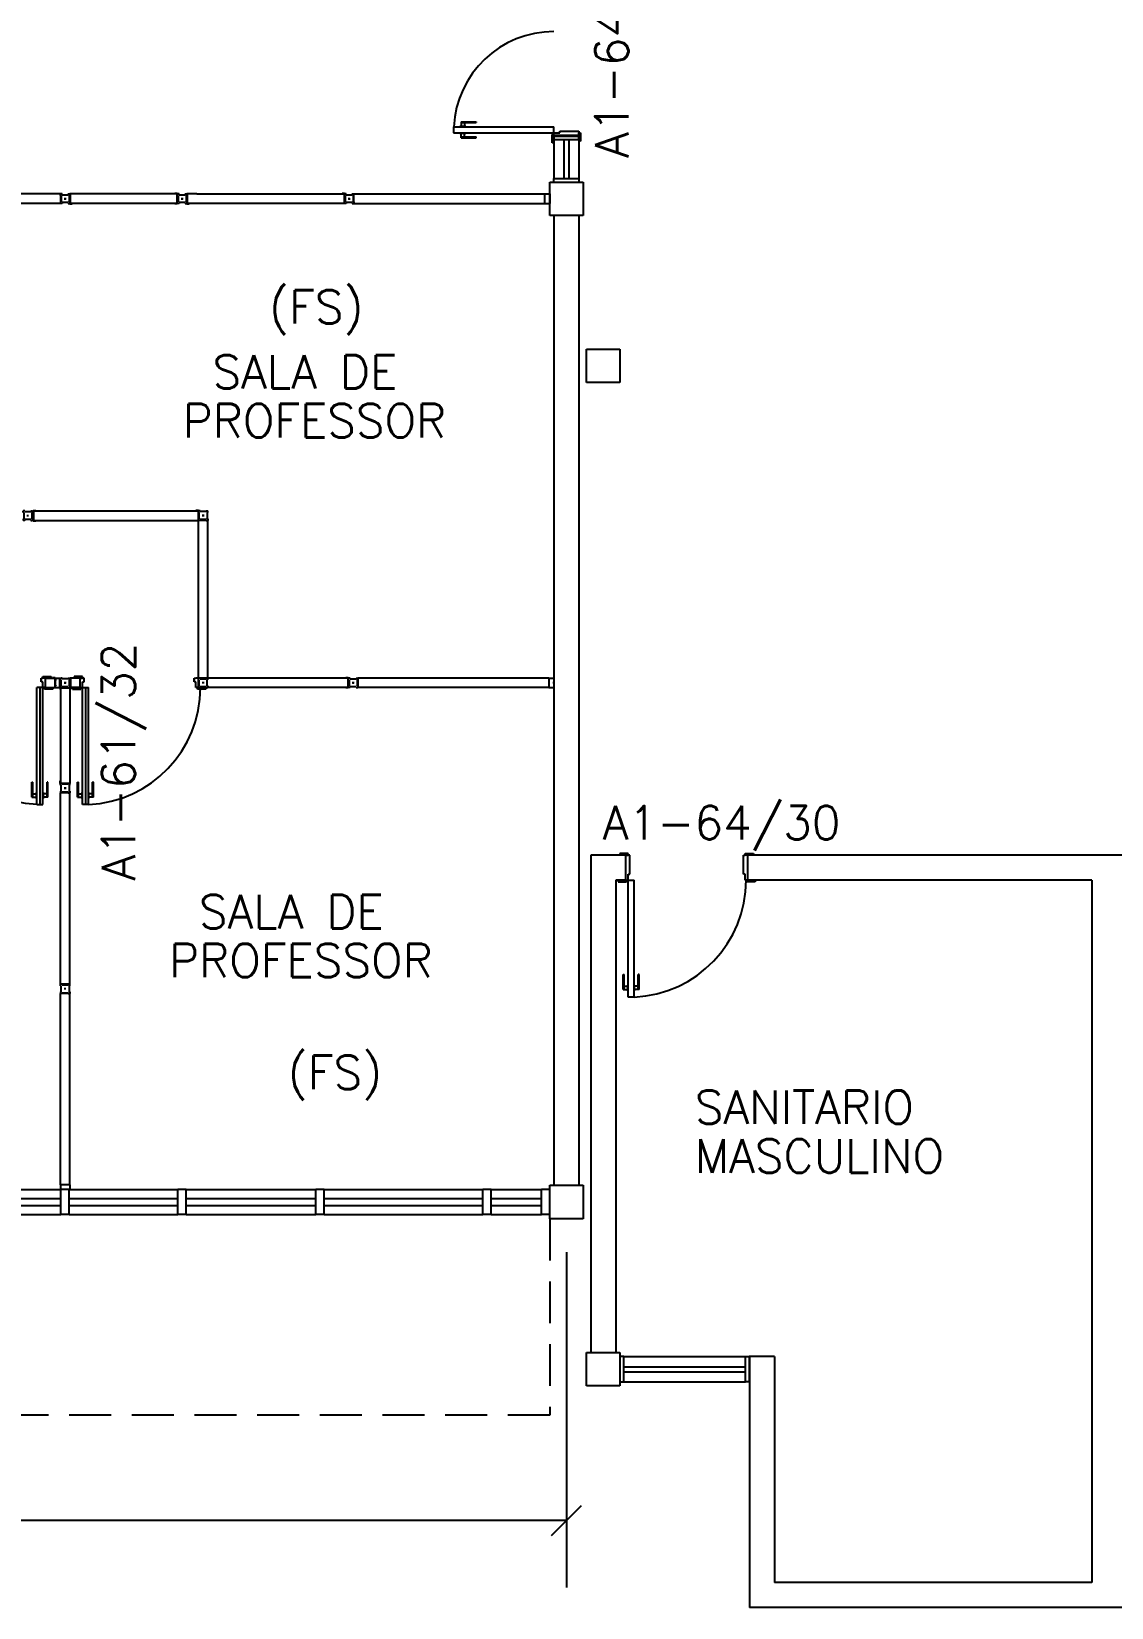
# Model space of a CAD drawing. Header units: millimetres. Extents: x 4436 to 4619, y 1272 to 1428.
# Drawn here: x 4495.82 to 4502.29, y 1297.37 to 1306.8 of the extents above; entities that cross this region are included whole.
import ezdxf

# ---------------------------------------------------------------- set-up
doc = ezdxf.new("R2010")
doc.units = ezdxf.units.MM
doc.linetypes.add('HIDDEN', pattern=[0.375, 0.25, -0.125])
for name, color, linetype in [('ALV', 2, 'Continuous'), ('DIV', 2, 'Continuous'), ('DIV2', 2, 'Continuous'), ('DIVC', 2, 'Continuous'), ('ENDEREÇO', 2, 'Continuous'), ('ESTR', 3, 'Continuous'), ('JANELA', 1, 'Continuous'), ('MACANETA', 2, 'Continuous'), ('MARCO', 2, 'Continuous'), ('PORTA', 2, 'Continuous'), ('PROJ', 1, 'HIDDEN'), ('TEXTO', 2, 'Continuous'), ('TXT CENTRO DE CUSTO', 2, 'Continuous')]:
    doc.layers.add(name, color=color, linetype=linetype)
doc.styles.add('1-200', font='simplex.shx', dxfattribs={"height": 0.4})
doc.styles.add('UNB1-100', font='simplex.shx', dxfattribs={"height": 0.2})
doc.dimstyles.new('1-200', dxfattribs={"dimtxt": 0.4, "dimasz": 0.18, "dimexe": 0.4, "dimexo": 0.2, "dimgap": 0.09, "dimtad": 1, "dimdec": 4, "dimzin": 0, "dimdsep": 46, "dimtxsty": '1-200', "dimblk": 'OBLIQUE', "dimcen": 0.09, "dimclrd": 1, "dimclre": 1, "dimclrt": 256, "dimadec": 0, "dimazin": 0, "dimtfac": 1, "dimtdec": 4, "dimtix": 1, "dimtofl": 0, "dimtmove": 0, "dimatfit": 3, "dimldrblk": 'OBLIQUE', "dimfxl": 0.18, "dimtolj": 1, "dimtzin": 0, "dimarcsym": 0})

# ---------------------------------------------------------------- blocks, each defined once
blk = doc.blocks.new('DOOR70')
at = {"layer": 'MACANETA', "color": 1}
for p, q in [((-0.015, -0.565), (-0.01, -0.565)), ((-0.015, -0.655), (-0.015, -0.565)), ((-0.01, -0.655), (-0.01, -0.565)), ((0.08, -0.565), (0.075, -0.565)), ((0.075, -0.655), (0.075, -0.565)), ((0.08, -0.655), (0.08, -0.565)), ((-0.015, -0.655), (0.012, -0.655)), ((-0.01, -0.635), (0.012, -0.635)), ((0.012, -0.6625), (0.012, -0.6275)), ((0.012, -0.6275), (0.015, -0.6275)), ((0.053, -0.6275), (0.05, -0.6275)), ((0.053, -0.6625), (0.053, -0.6275)), ((0.075, -0.635), (0.053, -0.635)), ((0.08, -0.655), (0.053, -0.655)), ((0.012, -0.6625), (0.015, -0.6625)), ((0.053, -0.6625), (0.05, -0.6625))]:
    blk.add_line(p, q, dxfattribs=at)
at = {"layer": 'PORTA'}
for p, q in [((0.015, -0.7), (0.015, 0)), ((0.015, 0), (0.05, 0)), ((0.05, -0.7), (0.05, 0)), ((0.05, -0.7), (0.015, -0.7))]:
    blk.add_line(p, q, dxfattribs=at)
at = {"layer": 'PORTA', "color": 1}
blk.add_arc((0.02, 0), 0.7, 272.4563, 0, dxfattribs=at)
blk = doc.blocks.new('DIV12')
for p, q in [((-0.0051, 0), (0.0051, 0)), ((0, -0.0051), (0, 0.0051)), ((0.0285, 0.0285), (1.1715, 0.0285)), ((0.0285, -0.0285), (0.0285, 0.0285)), ((1.1715, -0.0285), (1.1715, 0.0285)), ((1.1949, 0), (1.2051, 0)), ((1.2, -0.0051), (1.2, 0.0051)), ((0.0285, -0.0285), (1.1715, -0.0285))]:
    blk.add_line(p, q)
blk = doc.blocks.new('IMTT')
for p, q in [((-0.0049, 0), (0.0049, 0)), ((0.0285, 0.0285), (0, 0.0285)), ((0, -0.0285), (0, 0.0285)), ((0.0285, -0.0285), (0, -0.0285))]:
    blk.add_line(p, q)
blk = doc.blocks.new('MTT')
for p, q in [((-0.0285, 0.0185), (-0.0285, 0.0285)), ((-0.0185, 0.0285), (-0.0285, 0.0285)), ((-0.0235, 0.0185), (-0.0285, 0.0185)), ((-0.0235, 0.0185), (-0.0235, -0.0185)), ((-0.0185, 0.0235), (-0.0185, 0.0285)), ((-0.0185, 0.0235), (0.0185, 0.0235)), ((-0.0049, 0), (0.0049, 0)), ((0, -0.0049), (0, 0.0049)), ((0.0185, 0.0235), (0.0185, 0.0285)), ((0.0185, 0.0285), (0.0285, 0.0285)), ((0.0235, 0.0185), (0.0285, 0.0185)), ((0.0235, 0.0185), (0.0235, -0.0185)), ((0.0285, 0.0185), (0.0285, 0.0285)), ((-0.0285, -0.0185), (-0.0235, -0.0185)), ((-0.0285, -0.0185), (-0.0285, -0.0285)), ((-0.0185, -0.0285), (-0.0285, -0.0285)), ((0.0185, -0.0235), (-0.0185, -0.0235)), ((-0.0185, -0.0235), (-0.0185, -0.0285)), ((0.0185, -0.0235), (0.0185, -0.0285)), ((0.0185, -0.0285), (0.0285, -0.0285)), ((0.0285, -0.0185), (0.0235, -0.0185)), ((0.0285, -0.0185), (0.0285, -0.0285))]:
    blk.add_line(p, q)
blk = doc.blocks.new('DIV10')
for p, q in [((-0.0051, 0), (0.0051, 0)), ((0, -0.0051), (0, 0.0051)), ((0.0285, 0.0285), (0.9715, 0.0285)), ((0.0285, -0.0285), (0.0285, 0.0285)), ((0.9715, -0.0285), (0.9715, 0.0285)), ((0.9949, 0), (1.0051, 0)), ((1, -0.0051), (1, 0.0051)), ((0.0285, -0.0285), (0.9715, -0.0285))]:
    blk.add_line(p, q)
blk = doc.blocks.new('DOOR-60')
at = {"layer": 'MACANETA', "color": 1}
for p, q in [((-0.08, -0.555), (-0.08, -0.465)), ((-0.08, -0.465), (-0.075, -0.465)), ((-0.075, -0.555), (-0.075, -0.465)), ((0.01, -0.555), (0.01, -0.465)), ((0.015, -0.465), (0.01, -0.465)), ((0.015, -0.555), (0.015, -0.465)), ((-0.08, -0.555), (-0.053, -0.555)), ((-0.075, -0.535), (-0.053, -0.535)), ((-0.053, -0.5275), (-0.05, -0.5275)), ((-0.053, -0.5625), (-0.053, -0.5275)), ((-0.053, -0.5625), (-0.05, -0.5625)), ((-0.012, -0.5275), (-0.015, -0.5275)), ((-0.012, -0.5625), (-0.015, -0.5625)), ((-0.012, -0.5625), (-0.012, -0.5275)), ((0.01, -0.535), (-0.012, -0.535)), ((0.015, -0.555), (-0.012, -0.555))]:
    blk.add_line(p, q, dxfattribs=at)
at = {"layer": 'PORTA'}
for p, q in [((-0.05, -0.6), (-0.05, 0)), ((-0.015, 0), (-0.05, 0)), ((-0.015, -0.6), (-0.015, 0)), ((-0.05, -0.6), (-0.015, -0.6))]:
    blk.add_line(p, q, dxfattribs=at)
at = {"layer": 'PORTA', "color": 1}
blk.add_arc((-0.02, 0), 0.6, 180, 267.13401, dxfattribs=at)
blk = doc.blocks.new('DIV6')
for p, q in [((0.0051, 0), (-0.0051, 0)), ((0, 0.0051), (0, -0.0051)), ((0.5715, 0.0285), (0.0285, 0.0285)), ((0.0285, 0.0285), (0.0285, -0.0285)), ((0.5715, 0.0285), (0.5715, -0.0285)), ((0.5949, 0), (0.6051, 0)), ((0.6, 0.0051), (0.6, -0.0051)), ((0.5715, -0.0285), (0.0285, -0.0285))]:
    blk.add_line(p, q)
blk = doc.blocks.new('_Oblique')
at = {"color": 0, "linetype": 'ByBlock', "lineweight": -2}
blk.add_line((-0.5, -0.5), (0.5, 0.5), dxfattribs=at)
blk = doc.blocks.new('*D65')
at = {"layer": 'DEFPOINTS', "color": 0, "transparency": 16777216}
for p in [(4490.0494, 1299.6984), (4499.0244, 1299.6984), (4490.0494, 1297.8937)]:
    blk.add_point(p, dxfattribs=at)
at = {"layer": 'TXT CENTRO DE CUSTO', "color": 1, "lineweight": -2, "transparency": 16777216}
for p, q in [((4490.0494, 1299.4984), (4490.0494, 1297.4937)), ((4499.0244, 1299.4984), (4499.0244, 1297.4937)), ((4499.0244, 1297.8937), (4490.0494, 1297.8937))]:
    blk.add_line(p, q, dxfattribs=at)
at = {"layer": 'TXT CENTRO DE CUSTO', "color": 1, "lineweight": -2, "transparency": 16777216, "xscale": 0.18, "yscale": 0.18, "zscale": 0.18, "rotation": 180}
blk.add_blockref('_Oblique', (4490.0494, 1297.8937), dxfattribs=at)
at = {"layer": 'TXT CENTRO DE CUSTO', "color": 1, "lineweight": -2, "transparency": 16777216, "xscale": 0.18, "yscale": 0.18, "zscale": 0.18}
blk.add_blockref('_Oblique', (4499.0244, 1297.8937), dxfattribs=at)
at = {"layer": 'TXT CENTRO DE CUSTO', "transparency": 16777216, "insert": (4494.5369, 1298.1837), "char_height": 0.4, "attachment_point": 5, "style": '1-200'}
blk.add_mtext('\\A1;FS', dxfattribs=at)

msp = doc.modelspace()

# ---------------------------------------------------------------- linework, layer by layer
at = {"layer": 'ALV'}
for p, q in [((4498.94941, 1306.17844), (4499.09941, 1306.17844)), ((4498.94941, 1306.17345), (4498.94941, 1306.17844)), ((4498.94941, 1306.17345), (4499.09941, 1306.17345)), ((4499.09941, 1306.17345), (4499.09941, 1306.17844)), ((4498.94941, 1305.69845), (4498.94941, 1299.89845)), ((4499.09941, 1305.69845), (4499.09941, 1299.89845)), ((4499.16941, 1301.87345), (4499.16941, 1298.89845)), ((4499.37941, 1301.87345), (4499.16941, 1301.87345)), ((4499.37941, 1301.72345), (4499.37941, 1301.87345)), ((4504.37941, 1301.87345), (4500.10941, 1301.87345)), ((4500.10941, 1301.72345), (4500.10941, 1301.87345)), ((4499.31941, 1301.72345), (4499.31941, 1298.89845)), ((4499.37941, 1301.72345), (4499.31941, 1301.72345)), ((4502.16941, 1301.72345), (4500.10941, 1301.72345)), ((4502.16941, 1301.72345), (4502.16941, 1297.52345)), ((4495.99941, 1299.72345), (4495.99941, 1299.87345)), ((4496.04941, 1299.87345), (4495.99941, 1299.87345)), ((4496.04941, 1299.72345), (4496.04941, 1299.87345)), ((4496.74941, 1299.87345), (4496.69941, 1299.87345)), ((4496.69941, 1299.72345), (4496.69941, 1299.87345)), ((4496.74941, 1299.72345), (4496.74941, 1299.87345)), ((4497.52441, 1299.72345), (4497.52441, 1299.87345)), ((4497.57441, 1299.87345), (4497.52441, 1299.87345)), ((4497.57441, 1299.72345), (4497.57441, 1299.87345)), ((4498.57441, 1299.87345), (4498.52441, 1299.87345)), ((4498.52441, 1299.72345), (4498.52441, 1299.87345)), ((4498.57441, 1299.72345), (4498.57441, 1299.87345)), ((4498.92441, 1299.87345), (4498.87441, 1299.87345)), ((4498.87441, 1299.72345), (4498.87441, 1299.87345)), ((4498.92441, 1299.72345), (4498.92441, 1299.87345)), ((4496.04941, 1299.72345), (4495.99941, 1299.72345)), ((4496.74941, 1299.72345), (4496.69941, 1299.72345)), ((4497.57441, 1299.72345), (4497.52441, 1299.72345)), ((4498.57441, 1299.72345), (4498.52441, 1299.72345)), ((4498.92441, 1299.72345), (4498.87441, 1299.72345)), ((4499.34691, 1298.87345), (4499.34441, 1298.87345)), ((4499.34691, 1298.72345), (4499.34691, 1298.87345)), ((4500.11691, 1298.87345), (4500.11691, 1298.72345)), ((4500.26941, 1298.87345), (4500.11691, 1298.87345)), ((4500.11941, 1298.87345), (4500.11941, 1297.37345)), ((4500.26941, 1298.87345), (4500.26941, 1297.52345)), ((4499.34691, 1298.72345), (4499.34441, 1298.72345)), ((4500.11941, 1298.72345), (4500.11691, 1298.72345)), ((4502.16941, 1297.52345), (4500.26941, 1297.52345)), ((4504.36941, 1297.37345), (4500.11941, 1297.37345))]:
    msp.add_line(p, q, dxfattribs=at)
at = {"layer": 'DIV'}
for p, q in [((4495.87354, 1302.87495), (4495.87354, 1302.17494)), ((4496.14647, 1302.87495), (4496.14647, 1302.17494))]:
    msp.add_line(p, q, dxfattribs=at)
at = {"layer": 'DIV2'}
for p, q in [((4496.02951, 1305.79845), (4496.01931, 1305.79845)), ((4496.02441, 1305.80355), (4496.02441, 1305.79335)), ((4496.04791, 1305.81495), (4496.04791, 1305.81695)), ((4496.04791, 1305.81695), (4496.05291, 1305.81695)), ((4496.04791, 1305.81495), (4496.05291, 1305.81495)), ((4496.04791, 1305.77995), (4496.04791, 1305.78195)), ((4496.04791, 1305.78195), (4496.05291, 1305.78195)), ((4496.04791, 1305.77995), (4496.05291, 1305.77995)), ((4496.05291, 1305.82895), (4496.05291, 1305.81695)), ((4496.05291, 1305.82895), (4496.0673, 1305.82895)), ((4496.05291, 1305.81495), (4496.05291, 1305.78195)), ((4496.05291, 1305.77995), (4496.05291, 1305.76795)), ((4496.05291, 1305.76795), (4496.0673, 1305.76795)), ((4496.69391, 1305.82695), (4496.05491, 1305.82695)), ((4496.05491, 1305.82695), (4496.05491, 1305.76995)), ((4496.69391, 1305.76995), (4496.05491, 1305.76995)), ((4496.0673, 1305.82695), (4496.0673, 1305.82895)), ((4496.0673, 1305.76795), (4496.0673, 1305.76995)), ((4496.68153, 1305.82695), (4496.68153, 1305.82895)), ((4496.69591, 1305.82895), (4496.68153, 1305.82895)), ((4496.68153, 1305.76795), (4496.68153, 1305.76995)), ((4496.69591, 1305.76795), (4496.68153, 1305.76795)), ((4496.69391, 1305.82695), (4496.69391, 1305.76995)), ((4496.69591, 1305.82895), (4496.69591, 1305.81695)), ((4496.70091, 1305.81695), (4496.69591, 1305.81695)), ((4496.69591, 1305.81495), (4496.69591, 1305.78195)), ((4496.70091, 1305.81495), (4496.69591, 1305.81495)), ((4496.70091, 1305.78195), (4496.69591, 1305.78195)), ((4496.69591, 1305.77995), (4496.69591, 1305.76795)), ((4496.70091, 1305.77995), (4496.69591, 1305.77995)), ((4496.70091, 1305.81495), (4496.70091, 1305.81695)), ((4496.70091, 1305.77995), (4496.70091, 1305.78195)), ((4496.72951, 1305.79845), (4496.71931, 1305.79845)), ((4496.72441, 1305.80355), (4496.72441, 1305.79335)), ((4496.74791, 1305.81695), (4496.75291, 1305.81695)), ((4496.74791, 1305.81495), (4496.74791, 1305.81695)), ((4496.75291, 1305.82895), (4496.7673, 1305.82895)), ((4496.75291, 1305.82895), (4496.75291, 1305.81695)), ((4496.75291, 1305.76795), (4496.75291, 1305.76995)), ((4496.75291, 1305.76795), (4496.7673, 1305.76795)), ((4496.81191, 1305.82695), (4496.75491, 1305.82695)), ((4496.75491, 1305.82695), (4496.75491, 1305.76995)), ((4497.54191, 1305.76995), (4496.75491, 1305.76995)), ((4496.7673, 1305.82695), (4496.7673, 1305.82895)), ((4496.7673, 1305.76795), (4496.7673, 1305.76995)), ((4496.81191, 1305.82695), (4497.69391, 1305.82695)), ((4497.69391, 1305.76995), (4497.54191, 1305.76995)), ((4497.69591, 1305.82895), (4497.68153, 1305.82895)), ((4497.68153, 1305.82695), (4497.68153, 1305.82895)), ((4497.69391, 1305.82695), (4497.69391, 1305.76995)), ((4497.69591, 1305.82895), (4497.69591, 1305.81695)), ((4497.70091, 1305.81695), (4497.69591, 1305.81695)), ((4497.70091, 1305.81495), (4497.69591, 1305.81495)), ((4497.69591, 1305.81495), (4497.69591, 1305.78195)), ((4497.70091, 1305.78195), (4497.69591, 1305.78195)), ((4497.70091, 1305.77995), (4497.69591, 1305.77995)), ((4497.69591, 1305.77995), (4497.69591, 1305.76795)), ((4497.70091, 1305.81495), (4497.70091, 1305.81695)), ((4497.70091, 1305.77995), (4497.70091, 1305.78195)), ((4495.82896, 1303.91997), (4495.82896, 1303.92197)), ((4495.82896, 1303.92197), (4495.83396, 1303.92197)), ((4495.82896, 1303.91997), (4495.83396, 1303.91997)), ((4495.82896, 1303.88497), (4495.82896, 1303.88697)), ((4495.82896, 1303.88697), (4495.83396, 1303.88697)), ((4495.82896, 1303.88497), (4495.83396, 1303.88497)), ((4495.83396, 1303.93397), (4495.84834, 1303.93397)), ((4495.83396, 1303.93397), (4495.83396, 1303.92197)), ((4495.83396, 1303.91997), (4495.83396, 1303.88697)), ((4495.83396, 1303.88497), (4495.83396, 1303.87297)), ((4495.83396, 1303.87297), (4495.84834, 1303.87297)), ((4495.83596, 1303.93197), (4496.81996, 1303.93197)), ((4495.83596, 1303.93197), (4495.83596, 1303.87497)), ((4495.83596, 1303.87497), (4496.81996, 1303.87497)), ((4495.84834, 1303.93197), (4495.84834, 1303.93397)), ((4495.84834, 1303.87297), (4495.84834, 1303.87497)), ((4496.80758, 1303.93197), (4496.80758, 1303.93397)), ((4496.82196, 1303.93397), (4496.80758, 1303.93397)), ((4496.80758, 1303.87297), (4496.80758, 1303.87497)), ((4496.82196, 1303.87297), (4496.80758, 1303.87297)), ((4496.81996, 1303.93197), (4496.81996, 1303.87497)), ((4496.82196, 1303.93397), (4496.82196, 1303.92197)), ((4496.82696, 1303.92197), (4496.82196, 1303.92197)), ((4496.82196, 1303.91997), (4496.82196, 1303.88697)), ((4496.82696, 1303.91997), (4496.82196, 1303.91997)), ((4496.82696, 1303.88697), (4496.82196, 1303.88697)), ((4496.82196, 1303.88497), (4496.82196, 1303.87297)), ((4496.82696, 1303.88497), (4496.82196, 1303.88497)), ((4496.82696, 1303.91997), (4496.82696, 1303.92197)), ((4496.82696, 1303.88497), (4496.82696, 1303.88697)), ((4496.84536, 1303.90347), (4496.85556, 1303.90347)), ((4496.85046, 1303.90857), (4496.85046, 1303.89837)), ((4495.88104, 1302.93195), (4495.89104, 1302.93195)), ((4495.88104, 1302.90995), (4495.88104, 1302.93195)), ((4495.89104, 1302.94195), (4495.94104, 1302.94195)), ((4495.89104, 1302.93195), (4495.89104, 1302.94195)), ((4495.90604, 1302.93195), (4495.89104, 1302.93195)), ((4495.90604, 1302.93195), (4495.96304, 1302.93195)), ((4495.90604, 1302.87495), (4495.90604, 1302.93195)), ((4495.94104, 1302.94195), (4495.94104, 1302.93195)), ((4495.95066, 1302.93195), (4495.95066, 1302.93395)), ((4495.96504, 1302.93395), (4495.95066, 1302.93395)), ((4495.96304, 1302.93195), (4495.96304, 1302.87495)), ((4495.96504, 1302.93395), (4495.96504, 1302.92195)), ((4495.97004, 1302.92195), (4495.96504, 1302.92195)), ((4495.96504, 1302.91995), (4495.96504, 1302.88695)), ((4495.97004, 1302.91995), (4495.96504, 1302.91995)), ((4495.97004, 1302.91995), (4495.97004, 1302.92195)), ((4496.04997, 1302.92195), (4496.05497, 1302.92195)), ((4496.04997, 1302.91995), (4496.04997, 1302.92195)), ((4496.04997, 1302.91995), (4496.05497, 1302.91995)), ((4496.05497, 1302.93395), (4496.06935, 1302.93395)), ((4496.05497, 1302.93395), (4496.05497, 1302.92195)), ((4496.05497, 1302.91995), (4496.05497, 1302.88695)), ((4496.11397, 1302.93195), (4496.05697, 1302.93195)), ((4496.05697, 1302.93195), (4496.05697, 1302.87495)), ((4496.06935, 1302.93195), (4496.06935, 1302.93395)), ((4496.07897, 1302.94195), (4496.07897, 1302.93195)), ((4496.12897, 1302.94195), (4496.07897, 1302.94195)), ((4496.11397, 1302.93195), (4496.12897, 1302.93195)), ((4496.11397, 1302.87495), (4496.11397, 1302.93195)), ((4496.12897, 1302.93195), (4496.12897, 1302.94195)), ((4496.13897, 1302.93195), (4496.12897, 1302.93195)), ((4496.13897, 1302.90995), (4496.13897, 1302.93195)), ((4496.7972, 1302.93195), (4496.8072, 1302.93195)), ((4496.7972, 1302.90995), (4496.7972, 1302.93195)), ((4496.8222, 1302.93195), (4496.8072, 1302.93195)), ((4497.71713, 1302.93195), (4496.8222, 1302.93195)), ((4496.8222, 1302.87495), (4496.8222, 1302.93195)), ((4497.71913, 1302.93395), (4497.70475, 1302.93395)), ((4497.70475, 1302.93195), (4497.70475, 1302.93395)), ((4497.71713, 1302.93195), (4497.71713, 1302.87495)), ((4497.71913, 1302.93395), (4497.71913, 1302.92195)), ((4497.72413, 1302.92195), (4497.71913, 1302.92195)), ((4497.72413, 1302.91995), (4497.71913, 1302.91995)), ((4497.71913, 1302.91995), (4497.71913, 1302.88695)), ((4497.72413, 1302.91995), (4497.72413, 1302.92195)), ((4495.89104, 1302.90995), (4495.88104, 1302.90995)), ((4495.89104, 1302.87495), (4495.89104, 1302.90995)), ((4495.90104, 1302.87495), (4495.89104, 1302.87495)), ((4495.90604, 1302.87495), (4495.90104, 1302.87495)), ((4495.90104, 1302.86495), (4495.90104, 1302.87495)), ((4495.95104, 1302.86495), (4495.90104, 1302.86495)), ((4495.90604, 1302.87495), (4495.96304, 1302.87495)), ((4495.95066, 1302.87295), (4495.95066, 1302.87495)), ((4495.96504, 1302.87295), (4495.95066, 1302.87295)), ((4495.95104, 1302.87495), (4495.95104, 1302.86495)), ((4495.97004, 1302.88695), (4495.96504, 1302.88695)), ((4495.96504, 1302.88495), (4495.96504, 1302.87295)), ((4495.97004, 1302.88495), (4495.96504, 1302.88495)), ((4495.97004, 1302.88495), (4495.97004, 1302.88695)), ((4495.99391, 1302.87489), (4496.00591, 1302.87489)), ((4495.99391, 1302.87489), (4495.99391, 1302.86251)), ((4495.99591, 1302.86251), (4495.99391, 1302.86251)), ((4495.99591, 1302.87289), (4495.99591, 1302.30395)), ((4495.99591, 1302.87289), (4496.05291, 1302.87289)), ((4496.00791, 1302.87989), (4496.00591, 1302.87989)), ((4496.00591, 1302.87989), (4496.00591, 1302.87489)), ((4496.00791, 1302.87989), (4496.00791, 1302.87489)), ((4496.00791, 1302.87489), (4496.04091, 1302.87489)), ((4496.01931, 1302.90339), (4496.02951, 1302.90339)), ((4496.02441, 1302.89829), (4496.02441, 1302.90849)), ((4496.0332, 1302.87489), (4496.05491, 1302.87489)), ((4496.04291, 1302.87989), (4496.04091, 1302.87989)), ((4496.04091, 1302.87989), (4496.04091, 1302.87489)), ((4496.04291, 1302.87989), (4496.04291, 1302.87489)), ((4496.04997, 1302.88695), (4496.05497, 1302.88695)), ((4496.04997, 1302.88495), (4496.04997, 1302.88695)), ((4496.04997, 1302.88495), (4496.05497, 1302.88495)), ((4496.05291, 1302.87289), (4496.05291, 1302.30395)), ((4496.05491, 1302.86251), (4496.05291, 1302.86251)), ((4496.05491, 1302.87489), (4496.05491, 1302.86251)), ((4496.05497, 1302.88495), (4496.05497, 1302.87295)), ((4496.05559, 1302.87295), (4496.06759, 1302.87295)), ((4496.11397, 1302.87495), (4496.05697, 1302.87495)), ((4496.06759, 1302.87295), (4496.06759, 1302.87495)), ((4496.06897, 1302.87495), (4496.06897, 1302.86495)), ((4496.06897, 1302.86495), (4496.11897, 1302.86495)), ((4496.11397, 1302.87495), (4496.11897, 1302.87495)), ((4496.11897, 1302.87495), (4496.12897, 1302.87495)), ((4496.11897, 1302.86495), (4496.11897, 1302.87495)), ((4496.12897, 1302.90995), (4496.13897, 1302.90995)), ((4496.12897, 1302.87495), (4496.12897, 1302.90995)), ((4496.8072, 1302.90995), (4496.7972, 1302.90995)), ((4496.8072, 1302.87495), (4496.8072, 1302.90995)), ((4496.8172, 1302.87495), (4496.8072, 1302.87495)), ((4496.8222, 1302.87495), (4496.8172, 1302.87495)), ((4496.8172, 1302.86495), (4496.8172, 1302.87495)), ((4496.8672, 1302.86495), (4496.8172, 1302.86495)), ((4497.71713, 1302.87495), (4496.8222, 1302.87495)), ((4496.8672, 1302.87495), (4496.8672, 1302.86495)), ((4497.70475, 1302.87295), (4497.70475, 1302.87495)), ((4497.71913, 1302.87295), (4497.70475, 1302.87295)), ((4497.72413, 1302.88695), (4497.71913, 1302.88695)), ((4497.72413, 1302.88495), (4497.71913, 1302.88495)), ((4497.71913, 1302.88495), (4497.71913, 1302.87295)), ((4497.72413, 1302.88495), (4497.72413, 1302.88695)), ((4497.75273, 1302.90345), (4497.74253, 1302.90345)), ((4497.74763, 1302.90855), (4497.74763, 1302.89835)), ((4495.99391, 1302.30195), (4495.99391, 1302.31633)), ((4495.99591, 1302.31633), (4495.99391, 1302.31633)), ((4495.99391, 1302.30195), (4496.00591, 1302.30195)), ((4495.99591, 1302.30395), (4496.05291, 1302.30395)), ((4496.00591, 1302.29695), (4496.00591, 1302.30195)), ((4496.00791, 1302.29695), (4496.00591, 1302.29695)), ((4496.00791, 1302.29695), (4496.00791, 1302.30195)), ((4496.00791, 1302.30195), (4496.04091, 1302.30195)), ((4496.01931, 1302.27345), (4496.02951, 1302.27345)), ((4496.02441, 1302.27855), (4496.02441, 1302.26835)), ((4496.04091, 1302.29695), (4496.04091, 1302.30195)), ((4496.04291, 1302.29695), (4496.04091, 1302.29695)), ((4496.04291, 1302.29695), (4496.04291, 1302.30195)), ((4496.04291, 1302.30195), (4496.05491, 1302.30195)), ((4496.05491, 1302.31633), (4496.05291, 1302.31633)), ((4496.05491, 1302.30195), (4496.05491, 1302.31633))]:
    msp.add_line(p, q, dxfattribs=at)
at = {"layer": 'ESTR'}
for p, q in [((4498.92441, 1305.89845), (4499.12441, 1305.89845)), ((4498.92441, 1305.69845), (4498.92441, 1305.89845)), ((4499.12441, 1305.89845), (4499.12441, 1305.69845)), ((4499.12441, 1305.69845), (4498.92441, 1305.69845)), ((4499.14441, 1304.89845), (4499.34441, 1304.89845)), ((4499.14441, 1304.69845), (4499.14441, 1304.89845)), ((4499.34441, 1304.89845), (4499.34441, 1304.69845)), ((4499.34441, 1304.69845), (4499.14441, 1304.69845)), ((4498.92441, 1299.89845), (4499.12441, 1299.89845)), ((4498.92441, 1299.69845), (4498.92441, 1299.89845)), ((4499.12441, 1299.89845), (4499.12441, 1299.69845)), ((4499.12441, 1299.69845), (4498.92441, 1299.69845)), ((4499.14441, 1298.69845), (4499.14441, 1298.89845)), ((4499.14441, 1298.89845), (4499.34441, 1298.89845)), ((4499.34441, 1298.89845), (4499.34441, 1298.69845)), ((4499.34441, 1298.69845), (4499.14441, 1298.69845))]:
    msp.add_line(p, q, dxfattribs=at)
at = {"layer": 'JANELA', "color": 3}
for p, q in [((4498.94941, 1306.17345), (4498.94941, 1306.15345)), ((4498.94941, 1306.15345), (4499.09941, 1306.15345)), ((4499.09941, 1306.15345), (4499.09941, 1306.17345)), ((4498.94941, 1305.89845), (4498.94941, 1305.91845)), ((4498.94941, 1305.91845), (4499.09941, 1305.91845)), ((4499.09941, 1305.91845), (4499.09941, 1305.89845)), ((4499.36691, 1298.87345), (4499.34691, 1298.87345)), ((4499.36691, 1298.72345), (4499.36691, 1298.87345)), ((4500.09691, 1298.72345), (4500.09691, 1298.87345)), ((4500.09691, 1298.87345), (4500.11691, 1298.87345)), ((4499.34691, 1298.72345), (4499.36691, 1298.72345)), ((4500.11691, 1298.72345), (4500.09691, 1298.72345))]:
    msp.add_line(p, q, dxfattribs=at)
at = {"layer": 'JANELA'}
for p, q in [((4498.94941, 1306.15345), (4498.94941, 1305.91845)), ((4499.00941, 1306.15345), (4499.00941, 1305.91845)), ((4499.03941, 1306.15345), (4499.03941, 1305.91845)), ((4499.09941, 1306.15345), (4499.09941, 1305.91845)), ((4499.36691, 1298.87345), (4500.09691, 1298.87345)), ((4499.36691, 1298.81345), (4500.09691, 1298.81345)), ((4499.36691, 1298.78345), (4500.09691, 1298.78345)), ((4499.36691, 1298.72345), (4500.09691, 1298.72345))]:
    msp.add_line(p, q, dxfattribs=at)
at = {"layer": 'JANELA', "color": 1}
for p, q in [((4495.34941, 1299.87345), (4495.99941, 1299.87345)), ((4495.34941, 1299.81845), (4495.99941, 1299.81845)), ((4496.04941, 1299.87345), (4496.69941, 1299.87345)), ((4496.04941, 1299.81845), (4496.69941, 1299.81845)), ((4496.74941, 1299.87345), (4497.52441, 1299.87345)), ((4496.74941, 1299.81845), (4497.52441, 1299.81845)), ((4497.57441, 1299.87345), (4498.52441, 1299.87345)), ((4497.57441, 1299.81845), (4498.52441, 1299.81845)), ((4498.57441, 1299.87345), (4498.87441, 1299.87345)), ((4498.57441, 1299.81845), (4498.87441, 1299.81845)), ((4495.34941, 1299.77845), (4495.99941, 1299.77845)), ((4495.34941, 1299.72345), (4495.99941, 1299.72345)), ((4496.04941, 1299.77845), (4496.69941, 1299.77845)), ((4496.04941, 1299.72345), (4496.69941, 1299.72345)), ((4496.74941, 1299.77845), (4497.52441, 1299.77845)), ((4496.74941, 1299.72345), (4497.52441, 1299.72345)), ((4497.57441, 1299.77845), (4498.52441, 1299.77845)), ((4497.57441, 1299.72345), (4498.52441, 1299.72345)), ((4498.57441, 1299.77845), (4498.87441, 1299.77845)), ((4498.57441, 1299.72345), (4498.87441, 1299.72345))]:
    msp.add_line(p, q, dxfattribs=at)
at = {"layer": 'MARCO'}
for p, q in [((4498.93941, 1306.18344), (4498.94941, 1306.18344)), ((4498.93941, 1306.18344), (4498.94941, 1306.18344)), ((4498.93941, 1306.13344), (4498.93941, 1306.18344)), ((4498.94941, 1306.13344), (4498.93941, 1306.13344)), ((4498.94941, 1306.19344), (4498.98441, 1306.19344)), ((4498.94941, 1306.18344), (4498.94941, 1306.19344)), ((4498.94941, 1306.19344), (4498.98441, 1306.19344)), ((4498.94941, 1306.18344), (4498.94941, 1306.19344)), ((4498.94941, 1306.17844), (4498.94941, 1306.18344)), ((4498.94941, 1306.17844), (4498.94941, 1306.18344)), ((4498.98441, 1306.20344), (4499.09941, 1306.20344)), ((4498.98441, 1306.19344), (4498.98441, 1306.20344)), ((4498.98441, 1306.20344), (4499.09941, 1306.20344)), ((4498.98441, 1306.19344), (4498.98441, 1306.20344)), ((4499.09941, 1306.20344), (4499.09941, 1306.19344)), ((4499.09941, 1306.20344), (4499.09941, 1306.19344)), ((4499.09941, 1306.17844), (4499.09941, 1306.19344)), ((4499.09941, 1306.19344), (4499.10941, 1306.19344)), ((4499.09941, 1306.19344), (4499.10941, 1306.19344)), ((4499.09941, 1306.17844), (4499.09941, 1306.19344)), ((4499.10941, 1306.14344), (4499.09941, 1306.14344)), ((4499.10941, 1306.14344), (4499.09941, 1306.14344)), ((4499.10941, 1306.19344), (4499.10941, 1306.14344)), ((4499.10941, 1306.19344), (4499.10941, 1306.14344)), ((4499.39441, 1301.88345), (4499.34441, 1301.88345)), ((4499.34441, 1301.88345), (4499.34441, 1301.87345)), ((4499.39441, 1301.88345), (4499.34441, 1301.88345)), ((4499.34441, 1301.88345), (4499.34441, 1301.87345)), ((4499.39441, 1301.87345), (4499.39441, 1301.88345)), ((4499.39441, 1301.87345), (4499.39441, 1301.88345)), ((4500.09441, 1301.87345), (4500.09441, 1301.88345)), ((4500.09441, 1301.88345), (4500.14441, 1301.88345)), ((4500.09441, 1301.87345), (4500.09441, 1301.88345)), ((4500.09441, 1301.88345), (4500.14441, 1301.88345)), ((4500.14441, 1301.88345), (4500.14441, 1301.87345)), ((4500.14441, 1301.88345), (4500.14441, 1301.87345)), ((4499.37941, 1301.87345), (4499.39441, 1301.87345)), ((4499.37941, 1301.87345), (4499.39441, 1301.87345)), ((4499.40441, 1301.87345), (4499.39441, 1301.87345)), ((4499.40441, 1301.87345), (4499.39441, 1301.87345)), ((4499.40441, 1301.75845), (4499.40441, 1301.87345)), ((4499.40441, 1301.75845), (4499.40441, 1301.87345)), ((4500.08441, 1301.75845), (4500.08441, 1301.87345)), ((4500.08441, 1301.87345), (4500.09441, 1301.87345)), ((4500.08441, 1301.87345), (4500.09441, 1301.87345)), ((4500.08441, 1301.75845), (4500.08441, 1301.87345)), ((4500.10941, 1301.87345), (4500.09441, 1301.87345)), ((4500.10941, 1301.87345), (4500.09441, 1301.87345)), ((4499.33441, 1301.72345), (4499.33441, 1301.71345)), ((4499.33441, 1301.72345), (4499.33441, 1301.71345)), ((4499.33441, 1301.71345), (4499.38441, 1301.71345)), ((4499.33441, 1301.71345), (4499.38441, 1301.71345)), ((4499.37941, 1301.72345), (4499.38441, 1301.72345)), ((4499.37941, 1301.72345), (4499.38441, 1301.72345)), ((4499.38441, 1301.71345), (4499.38441, 1301.72345)), ((4499.38441, 1301.72345), (4499.39441, 1301.72345)), ((4499.38441, 1301.71345), (4499.38441, 1301.72345)), ((4499.38441, 1301.72345), (4499.39441, 1301.72345)), ((4499.39441, 1301.72345), (4499.39441, 1301.75845)), ((4499.39441, 1301.75845), (4499.40441, 1301.75845)), ((4499.39441, 1301.72345), (4499.39441, 1301.75845)), ((4499.39441, 1301.75845), (4499.40441, 1301.75845)), ((4500.09441, 1301.75845), (4500.08441, 1301.75845)), ((4500.09441, 1301.75845), (4500.08441, 1301.75845)), ((4500.09441, 1301.72345), (4500.09441, 1301.75845)), ((4500.09441, 1301.72345), (4500.09441, 1301.75845)), ((4500.10441, 1301.72345), (4500.09441, 1301.72345)), ((4500.10441, 1301.72345), (4500.09441, 1301.72345)), ((4500.10441, 1301.71345), (4500.10441, 1301.72345)), ((4500.10941, 1301.72345), (4500.10441, 1301.72345)), ((4500.10441, 1301.71345), (4500.10441, 1301.72345)), ((4500.10941, 1301.72345), (4500.10441, 1301.72345)), ((4500.15441, 1301.71345), (4500.10441, 1301.71345)), ((4500.15441, 1301.71345), (4500.10441, 1301.71345)), ((4500.15441, 1301.72345), (4500.15441, 1301.71345)), ((4500.15441, 1301.72345), (4500.15441, 1301.71345))]:
    msp.add_line(p, q, dxfattribs=at)
at = {"layer": 'PROJ', "linetype": 'HIDDEN'}
for p, q in [((4498.92441, 1299.69845), (4498.92441, 1298.52345)), ((4498.92441, 1298.52345), (4493.12441, 1298.52345))]:
    msp.add_line(p, q, dxfattribs=at)

# ---------------------------------------------------------------- block references
at = {"layer": 'DIV', "rotation": 90}
msp.add_blockref('IMTT', (4496.02441, 1299.87345), dxfattribs=at)
at = {"layer": 'DIV2'}
for name, p in [('DIV6', (4495.42441, 1305.79845)), ('MTT', (4496.02441, 1305.79845)), ('MTT', (4496.72441, 1305.79845)), ('MTT', (4497.72441, 1305.79845)), ('DIV12', (4497.72441, 1305.79845)), ('MTT', (4495.80097, 1303.90347)), ('MTT', (4497.74812, 1302.90345))]:
    msp.add_blockref(name, p, dxfattribs=at)
for name, p, rotation in [('IMTT', (4498.92441, 1305.79845), 180), ('MTT', (4496.85046, 1303.90347), 270), ('DIV10', (4496.85046, 1302.90347), 90), ('MTT', (4496.02441, 1302.90339), 270), ('MTT', (4496.85046, 1302.90347), 180), ('DIV12', (4498.94812, 1302.90345), 180), ('IMTT', (4498.94812, 1302.90345), 180), ('MTT', (4496.02441, 1302.27345), 270), ('DIV12', (4496.02441, 1301.07345), 90), ('MTT', (4496.02441, 1301.07345), 90), ('DIV12', (4496.02441, 1299.87345), 90)]:
    msp.add_blockref(name, p, dxfattribs=dict(at, rotation=rotation))
at = {"layer": 'DIV2', "xscale": -1}
msp.add_blockref('IMTT', (4495.99354, 1302.90345), dxfattribs=at)
at = {"layer": 'DIVC', "xscale": -1, "rotation": 359.9999999948552}
msp.add_blockref('DOOR70', (4495.90604, 1302.87495), dxfattribs=at)
at = {"layer": 'DIVC'}
msp.add_blockref('DOOR70', (4496.11397, 1302.87495), dxfattribs=at)
at = {"layer": 'PORTA', "rotation": 270.0000000025723}
msp.add_blockref('DOOR-60', (4498.94941, 1306.17844), dxfattribs=at)
at = {"layer": 'PORTA'}
msp.add_blockref('DOOR70', (4499.37941, 1301.72345), dxfattribs=at)

# ---------------------------------------------------------------- texts
at = {"layer": 'ENDEREÇO', "style": 'UNB1-100'}
for s, p in [('A1-64/35', (4499.39545, 1306.04248)), ('A1-61/32', (4496.44337, 1301.72055))]:
    msp.add_text(s, height=0.2, rotation=90, dxfattribs=at).set_placement(p)
msp.add_text('A1-64/30', height=0.2, dxfattribs=at).set_placement((4499.24167, 1301.96685))
at = {"layer": 'TEXTO', "style": 'UNB1-100'}
for s, p in [('(FS)', (4497.24481, 1305.0521)), ('SALA DE', (4496.9061, 1304.66307)), ('PROFESSOR', (4496.72772, 1304.37146)), ('SALA DE', (4496.82527, 1301.43477)), ('PROFESSOR', (4496.64688, 1301.14316)), ('(FS)', (4497.35614, 1300.47418)), ('SANITARIO', (4499.79263, 1300.2662)), ('MASCULINO', (4499.79263, 1299.97366))]:
    msp.add_text(s, height=0.2, dxfattribs=at).set_placement(p)

# ---------------------------------------------------------------- dimensions: what is measured, and where the dimension line sits
at = {"layer": 'TXT CENTRO DE CUSTO'}
dim = msp.add_linear_dim(base=(4490.04941, 1297.89367), p1=(4499.02441, 1299.69845), p2=(4490.04941, 1299.69845), text='FS', dimstyle='1-200', dxfattribs=at)
dim.commit()
dim.dimension.update_dxf_attribs({"geometry": '*D65', "text_midpoint": (4494.53691, 1298.18367)})

doc.saveas('drawing.dxf')
